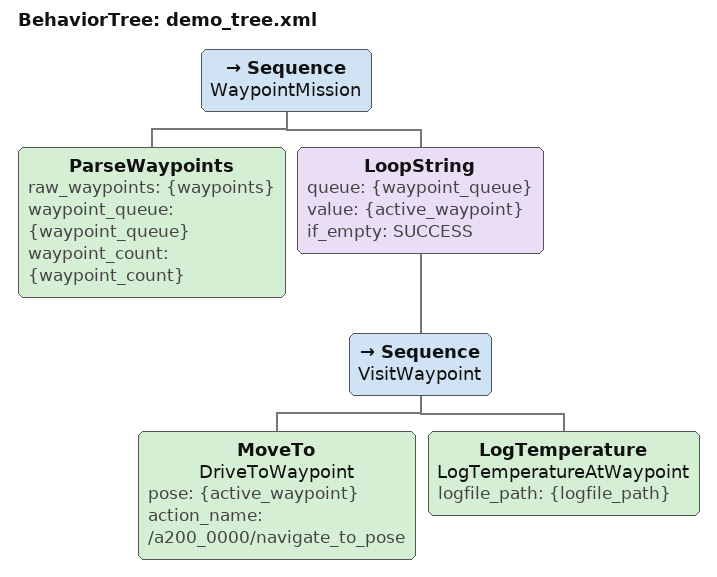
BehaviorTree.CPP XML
<?xml version="1.0"?>
<root BTCPP_format="4" main_tree_to_execute="demo_tree.xml">
    <BehaviorTree ID="demo_tree.xml">
      <Sequence name="WaypointMission">
        <ParseWaypoints raw_waypoints="{waypoints}" waypoint_queue="{waypoint_queue}" waypoint_count="{waypoint_count}" />
        <LoopString queue="{waypoint_queue}" value="{active_waypoint}" if_empty="SUCCESS">
          <Sequence name="VisitWaypoint">
            <MoveTo name="DriveToWaypoint" pose="{active_waypoint}" action_name="/a200_0000/navigate_to_pose"/>
            <LogTemperature name="LogTemperatureAtWaypoint" logfile_path="{logfile_path}" />
          </Sequence>
      </LoopString>
    </Sequence>
  </BehaviorTree>
</root>
